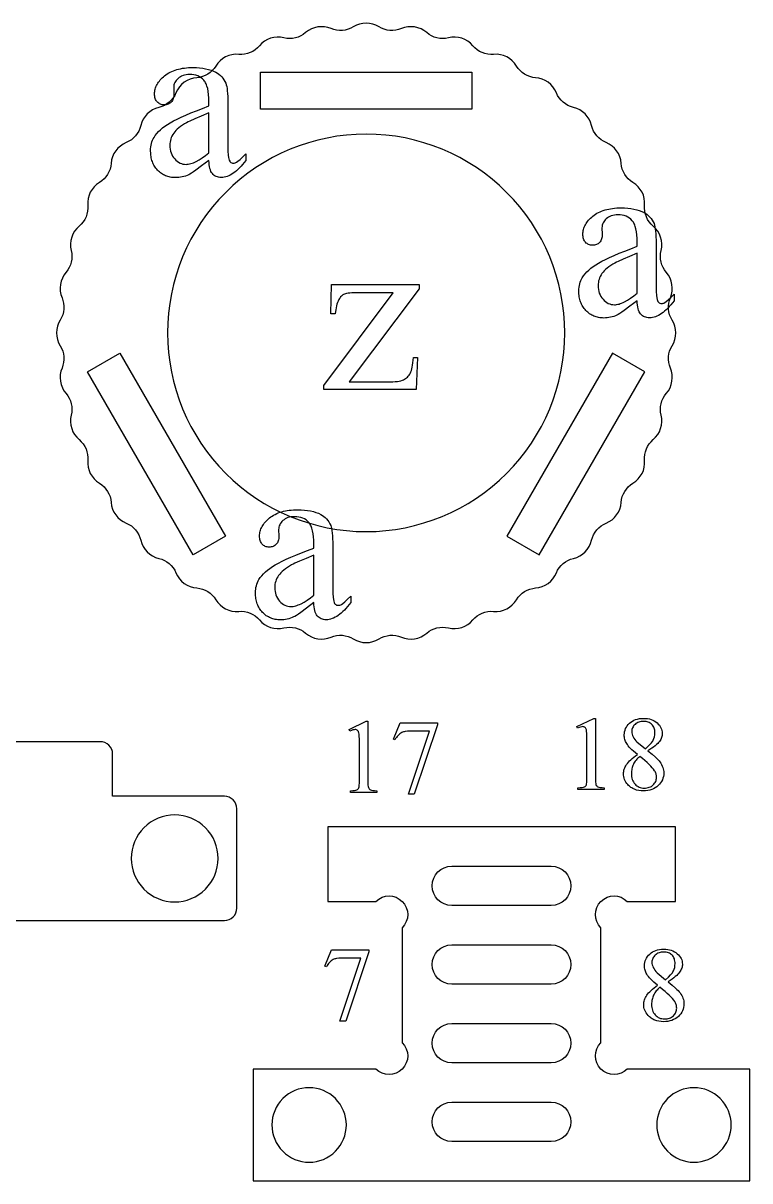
# Model space of a CAD drawing. Extents: x 5 to 599, y -219 to 392.
# Drawn here: x 215.1 to 277, y 290.9 to 389.5 of the extents above; entities that cross this region are included whole.
import ezdxf

# ---------------------------------------------------------------- set-up
doc = ezdxf.new("R2010")
doc.units = 0
doc.header["$MEASUREMENT"] = 0
for name, color, linetype in [('EXT', 1, 'CONTINUOUS'), ('INT', 5, 'CONTINUOUS'), ('POCKET_1MM', 96, 'CONTINUOUS'), ('POCKET_2_4MM', 3, 'CONTINUOUS'), ('TEXT', 18, 'CONTINUOUS')]:
    doc.layers.add(name, color=color, linetype=linetype)

msp = doc.modelspace()

# ---------------------------------------------------------------- linework, layer by layer
at = {"layer": 'EXT'}
for points in [[(218.402, 360.131, 0.286149), (218.745, 357.967, -0.244114), (219.19, 356.111, 0.286149), (219.867, 354.028, -0.244114), (220.598, 352.265, 0.286149), (221.592, 350.313, -0.244114), (222.589, 348.686, 0.286149), (223.877, 346.913, -0.244114), (225.116, 345.462, 0.286149), (226.666, 343.913, -0.244114), (228.117, 342.674, 0.286149), (229.889, 341.386, -0.244114), (231.516, 340.389, 0.286149), (233.468, 339.394, -0.244114), (235.231, 338.664, 0.286149), (237.315, 337.987, -0.244114), (239.17, 337.541, 0.286149), (241.334, 337.199, -0.244114), (243.237, 337.049, 0.286149), (245.428, 337.049, -0.244114), (247.33, 337.199, 0.286149), (249.494, 337.541, -0.244114), (251.349, 337.987, 0.286149), (253.433, 338.664, -0.244114), (255.196, 339.394, 0.286149), (257.148, 340.389, -0.244114), (258.775, 341.386, 0.286149), (260.548, 342.674, -0.244114), (261.999, 343.913, 0.286149), (263.548, 345.462, -0.244114), (264.787, 346.913, 0.286149), (266.075, 348.686, -0.244114), (267.072, 350.313, 0.286149), (268.067, 352.265, -0.244114), (268.797, 354.028, 0.286149), (269.474, 356.111, -0.244114), (269.919, 357.967, 0.286149), (270.262, 360.131, -0.244114), (270.412, 362.033, 0.286149), (270.412, 364.224, -0.244114), (270.262, 366.126, 0.286149), (269.919, 368.29, -0.244114), (269.474, 370.146, 0.286149), (268.797, 372.229, -0.244114), (268.067, 373.993, 0.286149), (267.072, 375.945, -0.244114), (266.075, 377.572, 0.286149), (264.787, 379.344, -0.244114), (263.548, 380.795, 0.286149), (261.999, 382.344, -0.244114), (260.548, 383.584, 0.286149), (258.775, 384.871, -0.244114), (257.148, 385.868, 0.286149), (255.196, 386.863, -0.244114), (253.433, 387.593, 0.286149), (251.349, 388.27, -0.244114), (249.494, 388.716, 0.286149), (247.33, 389.059, -0.244114), (245.428, 389.208, 0.286149), (243.237, 389.208, -0.244114), (241.334, 389.059, 0.286149), (239.17, 388.716, -0.244114), (237.315, 388.27, 0.286149), (235.231, 387.593, -0.244114), (233.468, 386.863, 0.286149), (231.516, 385.868, -0.244114), (229.889, 384.871, 0.286149), (228.117, 383.584, -0.244114), (226.666, 382.344, 0.286149), (225.116, 380.795, -0.244114), (223.877, 379.344, 0.286149), (222.589, 377.572, -0.244114), (221.592, 375.945, 0.286149), (220.598, 373.993, -0.244114), (219.867, 372.229, 0.286149), (219.19, 370.146, -0.244114), (218.745, 368.29, 0.286149), (218.402, 366.126, -0.244114), (218.252, 364.224, 0.286149), (218.252, 362.033, -0.244114)], [(234.705, 290.864), (277.041, 290.864), (277.041, 300.39), (266.586, 300.39, -1), (264.34, 302.635), (264.34, 312.433, -1), (266.586, 314.678), (270.691, 314.678), (270.691, 321.028), (241.056, 321.028), (241.056, 314.678), (245.161, 314.678, -1), (247.406, 312.433), (247.406, 302.635, -1), (245.161, 300.39), (234.705, 300.39)]]:
    msp.add_lwpolyline(points, format="xyb", close=True, dxfattribs=at)
msp.add_lwpolyline([(211.073, 313.048), (232.241, 313.048, 0.414214), (233.3, 314.106), (233.3, 322.573, 0.414214), (232.241, 323.632), (222.716, 323.632), (222.716, 327.232, 0.414214), (221.657, 328.29), (210.015, 328.29)], format="xyb", dxfattribs=at)
at = {"layer": 'INT'}
for points in [[(244.332, 380.063, 0.414214), (227.398, 363.129, 0.414214), (244.332, 346.194, 0.414214), (261.267, 363.129, 0.414214)], [(251.64, 314.325, -1), (251.64, 317.677), (260.107, 317.677, -1), (260.107, 314.325)], [(251.64, 307.622, -1), (251.64, 310.974), (260.107, 310.974, -1), (260.107, 307.622)], [(251.64, 300.919, -1), (251.64, 304.27), (260.107, 304.27, -1), (260.107, 300.919)], [(251.64, 294.216, -1), (251.64, 297.567), (260.107, 297.567, -1), (260.107, 294.216)]]:
    msp.add_lwpolyline(points, format="xyb", close=True, dxfattribs=at)
at = {"layer": 'POCKET_1MM'}
for points in [[(228.008, 322.044, 0.414214), (224.303, 318.34, 0.414214), (228.008, 314.635, 0.414214), (231.712, 318.34, 0.414214)], [(239.468, 298.802, 0.414214), (236.293, 295.627, 0.414214), (239.468, 292.452, 0.414214), (242.643, 295.627, 0.414214)], [(272.278, 298.802, 0.414214), (269.103, 295.627, 0.414214), (272.278, 292.452, 0.414214), (275.454, 295.627, 0.414214)]]:
    msp.add_lwpolyline(points, format="xyb", close=True, dxfattribs=at)
at = {"layer": 'POCKET_2_4MM'}
for points in [[(235.336, 382.18), (235.336, 385.355), (253.329, 385.355), (253.329, 382.18)], [(229.582, 344.224), (220.585, 359.807), (223.335, 361.394), (232.332, 345.812)], [(259.083, 344.224), (268.079, 359.807), (265.329, 361.394), (256.333, 345.812)]]:
    msp.add_lwpolyline(points, close=True, dxfattribs=at)
at = {"layer": 'TEXT'}
for points in [[(230.928, 377.829), (230.304, 377.354), (229.808, 376.99), (229.608, 376.85), (229.441, 376.739), (229.305, 376.655), (229.201, 376.6), (229.068, 376.543), (228.933, 376.493), (228.796, 376.451), (228.657, 376.417), (228.516, 376.39), (228.372, 376.371), (228.227, 376.36), (228.079, 376.356), (227.964, 376.358), (227.852, 376.366), (227.743, 376.378), (227.636, 376.396), (227.532, 376.418), (227.43, 376.445), (227.33, 376.477), (227.234, 376.514), (227.14, 376.557), (227.048, 376.604), (226.959, 376.656), (226.872, 376.713), (226.789, 376.775), (226.707, 376.841), (226.628, 376.913), (226.552, 376.99), (226.479, 377.071), (226.411, 377.155), (226.348, 377.242), (226.289, 377.332), (226.236, 377.426), (226.186, 377.522), (226.142, 377.622), (226.102, 377.724), (226.067, 377.83), (226.036, 377.939), (226.011, 378.051), (225.989, 378.166), (225.973, 378.285), (225.961, 378.406), (225.952, 378.658), (225.957, 378.819), (225.97, 378.974), (225.993, 379.124), (226.025, 379.268), (226.066, 379.407), (226.117, 379.54), (226.176, 379.668), (226.245, 379.79), (226.354, 379.955), (226.482, 380.117), (226.628, 380.277), (226.792, 380.434), (226.975, 380.589), (227.177, 380.742), (227.397, 380.892), (227.635, 381.039), (227.903, 381.189), (228.212, 381.348), (228.562, 381.514), (228.953, 381.688), (229.385, 381.87), (229.859, 382.06), (230.373, 382.258), (230.928, 382.464), (230.928, 382.815), (230.921, 383.136), (230.901, 383.431), (230.868, 383.699), (230.822, 383.942), (230.762, 384.158), (230.727, 384.256), (230.689, 384.348), (230.648, 384.433), (230.603, 384.512), (230.555, 384.584), (230.503, 384.649), (230.391, 384.766), (230.267, 384.867), (230.131, 384.952), (229.983, 385.022), (229.822, 385.077), (229.65, 385.116), (229.466, 385.139), (229.269, 385.147), (229.12, 385.141), (228.978, 385.126), (228.844, 385.1), (228.718, 385.064), (228.6, 385.017), (228.49, 384.96), (228.388, 384.893), (228.294, 384.815), (228.207, 384.73), (228.131, 384.643), (228.068, 384.552), (228.016, 384.459), (227.975, 384.362), (227.946, 384.262), (227.929, 384.16), (227.923, 384.054), (227.942, 383.488), (227.939, 383.379), (227.928, 383.276), (227.91, 383.18), (227.885, 383.09), (227.853, 383.007), (227.813, 382.93), (227.767, 382.859), (227.713, 382.795), (227.654, 382.738), (227.59, 382.689), (227.521, 382.647), (227.448, 382.612), (227.371, 382.586), (227.29, 382.567), (227.203, 382.555), (227.113, 382.551), (227.025, 382.555), (226.941, 382.567), (226.861, 382.587), (226.785, 382.615), (226.713, 382.65), (226.646, 382.694), (226.582, 382.746), (226.523, 382.805), (226.469, 382.871), (226.422, 382.943), (226.383, 383.021), (226.351, 383.105), (226.326, 383.195), (226.308, 383.29), (226.297, 383.391), (226.293, 383.498), (226.297, 383.602), (226.307, 383.705), (226.324, 383.808), (226.347, 383.909), (226.377, 384.009), (226.414, 384.108), (226.458, 384.206), (226.508, 384.303), (226.565, 384.398), (226.629, 384.493), (226.699, 384.587), (226.776, 384.68), (226.86, 384.771), (226.951, 384.862), (227.048, 384.951), (227.152, 385.039), (227.262, 385.124), (227.378, 385.204), (227.498, 385.278), (227.625, 385.347), (227.756, 385.41), (227.893, 385.467), (228.036, 385.52), (228.184, 385.566), (228.337, 385.607), (228.496, 385.643), (228.66, 385.673), (228.83, 385.698), (229.005, 385.717), (229.185, 385.731), (229.371, 385.739), (229.562, 385.742), (229.853, 385.736), (230.13, 385.717), (230.394, 385.686), (230.645, 385.642), (230.882, 385.586), (231.106, 385.517), (231.316, 385.436), (231.513, 385.342), (231.652, 385.261), (231.782, 385.169), (231.902, 385.067), (232.013, 384.954), (232.115, 384.83), (232.207, 384.696), (232.289, 384.551), (232.362, 384.395), (232.403, 384.277), (232.439, 384.131), (232.469, 383.957), (232.494, 383.756), (232.513, 383.528), (232.527, 383.272), (232.535, 382.989), (232.538, 382.678), (232.538, 379.644), (232.541, 379.067), (232.55, 378.613), (232.565, 378.284), (232.586, 378.078), (232.615, 377.946), (232.651, 377.838), (232.695, 377.753), (232.72, 377.72), (232.747, 377.693), (232.806, 377.65), (232.868, 377.619), (232.935, 377.601), (233.006, 377.595), (233.082, 377.599), (233.152, 377.612), (233.218, 377.633), (233.279, 377.663), (233.405, 377.755), (233.579, 377.905), (233.801, 378.111), (234.069, 378.376), (234.069, 377.829), (233.933, 377.652), (233.798, 377.486), (233.663, 377.332), (233.529, 377.189), (233.396, 377.057), (233.264, 376.937), (233.132, 376.829), (233.001, 376.732), (232.871, 376.646), (232.742, 376.571), (232.613, 376.509), (232.485, 376.457), (232.358, 376.417), (232.232, 376.389), (232.106, 376.371), (231.982, 376.366), (231.865, 376.371), (231.755, 376.386), (231.65, 376.412), (231.552, 376.449), (231.46, 376.495), (231.374, 376.552), (231.294, 376.62), (231.221, 376.697), (231.154, 376.788), (231.096, 376.893), (231.047, 377.012), (231.006, 377.146), (230.974, 377.295), (230.95, 377.458), (230.935, 377.636)], [(230.928, 378.463), (230.928, 381.868), (230.256, 381.597), (229.716, 381.368), (229.305, 381.182), (229.149, 381.105), (229.025, 381.039), (228.839, 380.931), (228.667, 380.822), (228.509, 380.712), (228.364, 380.6), (228.233, 380.487), (228.116, 380.373), (228.013, 380.258), (227.923, 380.141), (227.845, 380.023), (227.778, 379.902), (227.721, 379.778), (227.674, 379.651), (227.638, 379.522), (227.612, 379.39), (227.596, 379.255), (227.591, 379.117), (227.598, 378.945), (227.617, 378.781), (227.65, 378.624), (227.696, 378.474), (227.755, 378.332), (227.827, 378.198), (227.912, 378.071), (228.011, 377.951), (228.117, 377.842), (228.228, 377.748), (228.343, 377.669), (228.462, 377.604), (228.585, 377.553), (228.711, 377.517), (228.842, 377.495), (228.977, 377.488), (229.071, 377.491), (229.169, 377.503), (229.271, 377.522), (229.377, 377.549), (229.486, 377.583), (229.599, 377.625), (229.715, 377.674), (229.835, 377.732), (230.086, 377.869), (230.352, 378.036), (230.633, 378.235)], [(267.44, 365.868), (266.816, 365.393), (266.32, 365.029), (266.12, 364.89), (265.952, 364.778), (265.817, 364.695), (265.713, 364.639), (265.58, 364.582), (265.445, 364.532), (265.308, 364.49), (265.169, 364.456), (265.028, 364.429), (264.884, 364.41), (264.739, 364.399), (264.591, 364.395), (264.476, 364.398), (264.364, 364.405), (264.255, 364.417), (264.148, 364.435), (264.043, 364.457), (263.942, 364.484), (263.842, 364.516), (263.746, 364.554), (263.652, 364.596), (263.56, 364.643), (263.471, 364.695), (263.384, 364.752), (263.3, 364.814), (263.219, 364.881), (263.14, 364.952), (263.064, 365.029), (262.991, 365.11), (262.923, 365.194), (262.86, 365.281), (262.801, 365.371), (262.747, 365.465), (262.698, 365.561), (262.654, 365.661), (262.614, 365.763), (262.579, 365.869), (262.548, 365.978), (262.522, 366.09), (262.501, 366.206), (262.485, 366.324), (262.473, 366.445), (262.464, 366.698), (262.468, 366.858), (262.482, 367.014), (262.505, 367.163), (262.537, 367.307), (262.578, 367.446), (262.629, 367.579), (262.688, 367.707), (262.757, 367.829), (262.866, 367.994), (262.993, 368.156), (263.14, 368.316), (263.304, 368.473), (263.487, 368.628), (263.689, 368.781), (263.909, 368.931), (264.147, 369.078), (264.415, 369.229), (264.724, 369.387), (265.074, 369.553), (265.465, 369.727), (265.897, 369.909), (266.371, 370.099), (266.885, 370.297), (267.44, 370.503), (267.44, 370.854), (267.433, 371.175), (267.413, 371.47), (267.38, 371.738), (267.334, 371.981), (267.274, 372.197), (267.239, 372.295), (267.201, 372.387), (267.16, 372.472), (267.115, 372.551), (267.067, 372.623), (267.015, 372.688), (266.903, 372.805), (266.779, 372.906), (266.643, 372.991), (266.495, 373.061), (266.334, 373.116), (266.162, 373.155), (265.978, 373.178), (265.781, 373.186), (265.631, 373.181), (265.49, 373.165), (265.356, 373.139), (265.23, 373.103), (265.112, 373.056), (265.002, 372.999), (264.9, 372.932), (264.805, 372.854), (264.719, 372.77), (264.643, 372.682), (264.58, 372.592), (264.527, 372.498), (264.487, 372.401), (264.458, 372.302), (264.441, 372.199), (264.435, 372.093), (264.454, 371.527), (264.451, 371.418), (264.44, 371.316), (264.422, 371.219), (264.397, 371.13), (264.365, 371.046), (264.325, 370.969), (264.279, 370.899), (264.225, 370.834), (264.165, 370.777), (264.101, 370.728), (264.033, 370.686), (263.96, 370.652), (263.883, 370.625), (263.801, 370.606), (263.715, 370.594), (263.625, 370.591), (263.537, 370.595), (263.453, 370.606), (263.373, 370.626), (263.297, 370.654), (263.225, 370.69), (263.158, 370.733), (263.094, 370.785), (263.035, 370.844), (262.981, 370.911), (262.934, 370.983), (262.895, 371.061), (262.863, 371.144), (262.838, 371.234), (262.82, 371.329), (262.809, 371.43), (262.805, 371.537), (262.809, 371.641), (262.819, 371.745), (262.836, 371.847), (262.859, 371.948), (262.889, 372.048), (262.926, 372.147), (262.97, 372.245), (263.02, 372.342), (263.077, 372.438), (263.141, 372.532), (263.211, 372.626), (263.288, 372.719), (263.372, 372.81), (263.463, 372.901), (263.56, 372.99), (263.664, 373.079), (263.774, 373.164), (263.889, 373.243), (264.01, 373.317), (264.137, 373.386), (264.268, 373.449), (264.405, 373.507), (264.548, 373.559), (264.696, 373.605), (264.849, 373.647), (265.008, 373.682), (265.172, 373.712), (265.341, 373.737), (265.516, 373.756), (265.697, 373.77), (265.883, 373.778), (266.074, 373.781), (266.365, 373.775), (266.642, 373.756), (266.906, 373.725), (267.157, 373.681), (267.394, 373.625), (267.618, 373.556), (267.828, 373.475), (268.025, 373.381), (268.164, 373.3), (268.294, 373.208), (268.414, 373.106), (268.525, 372.993), (268.627, 372.87), (268.719, 372.735), (268.801, 372.59), (268.874, 372.435), (268.915, 372.316), (268.951, 372.17), (268.981, 371.996), (269.006, 371.796), (269.025, 371.567), (269.039, 371.311), (269.047, 371.028), (269.05, 370.717), (269.05, 367.683), (269.053, 367.106), (269.062, 366.653), (269.077, 366.323), (269.098, 366.117), (269.127, 365.985), (269.163, 365.877), (269.207, 365.792), (269.232, 365.759), (269.259, 365.732), (269.318, 365.689), (269.38, 365.659), (269.447, 365.64), (269.518, 365.634), (269.594, 365.638), (269.664, 365.651), (269.73, 365.673), (269.791, 365.702), (269.917, 365.795), (270.091, 365.944), (270.312, 366.151), (270.581, 366.415), (270.581, 365.868), (270.445, 365.691), (270.31, 365.525), (270.175, 365.371), (270.041, 365.228), (269.908, 365.097), (269.776, 364.977), (269.644, 364.868), (269.513, 364.771), (269.383, 364.685), (269.254, 364.611), (269.125, 364.548), (268.997, 364.496), (268.87, 364.456), (268.744, 364.428), (268.618, 364.411), (268.493, 364.405), (268.377, 364.41), (268.267, 364.426), (268.162, 364.452), (268.064, 364.488), (267.972, 364.534), (267.886, 364.591), (267.806, 364.659), (267.732, 364.737), (267.666, 364.827), (267.608, 364.932), (267.559, 365.051), (267.518, 365.185), (267.486, 365.334), (267.462, 365.498), (267.446, 365.676)], [(267.44, 366.503), (267.44, 369.908), (266.768, 369.636), (266.228, 369.408), (265.817, 369.222), (265.661, 369.145), (265.537, 369.078), (265.351, 368.97), (265.179, 368.861), (265.021, 368.751), (264.876, 368.639), (264.745, 368.526), (264.628, 368.412), (264.525, 368.297), (264.435, 368.181), (264.357, 368.062), (264.29, 367.941), (264.233, 367.817), (264.186, 367.69), (264.15, 367.561), (264.124, 367.429), (264.108, 367.294), (264.103, 367.156), (264.11, 366.984), (264.129, 366.82), (264.162, 366.663), (264.208, 366.514), (264.267, 366.372), (264.339, 366.237), (264.424, 366.11), (264.523, 365.99), (264.629, 365.882), (264.74, 365.788), (264.855, 365.708), (264.974, 365.643), (265.097, 365.592), (265.223, 365.556), (265.354, 365.534), (265.488, 365.527), (265.583, 365.531), (265.681, 365.542), (265.783, 365.561), (265.888, 365.588), (265.998, 365.622), (266.11, 365.664), (266.227, 365.714), (266.347, 365.771), (266.598, 365.908), (266.864, 366.076), (267.145, 366.274)], [(248.706, 361.041), (248.599, 358.3), (240.715, 358.3), (240.715, 358.651), (246.647, 366.554), (243.72, 366.554), (243.288, 366.546), (243.102, 366.537), (242.937, 366.523), (242.793, 366.506), (242.668, 366.485), (242.565, 366.461), (242.481, 366.432), (242.41, 366.398), (242.342, 366.357), (242.277, 366.31), (242.215, 366.255), (242.157, 366.194), (242.102, 366.126), (242.051, 366.051), (242.003, 365.969), (241.941, 365.843), (241.885, 365.71), (241.837, 365.57), (241.796, 365.422), (241.761, 365.267), (241.734, 365.105), (241.714, 364.936), (241.701, 364.759), (241.31, 364.759), (241.369, 367.237), (248.862, 367.237), (248.862, 366.876), (242.871, 358.954), (246.13, 358.954), (246.376, 358.956), (246.601, 358.964), (246.806, 358.978), (246.99, 358.996), (247.153, 359.02), (247.296, 359.05), (247.419, 359.084), (247.52, 359.124), (247.61, 359.171), (247.695, 359.226), (247.775, 359.289), (247.851, 359.36), (247.923, 359.439), (247.99, 359.526), (248.052, 359.621), (248.111, 359.724), (248.149, 359.813), (248.186, 359.924), (248.221, 360.056), (248.255, 360.21), (248.287, 360.385), (248.317, 360.582), (248.374, 361.041)], [(239.874, 340.145), (239.25, 339.669), (238.754, 339.306), (238.554, 339.166), (238.387, 339.055), (238.251, 338.971), (238.147, 338.916), (238.014, 338.859), (237.879, 338.809), (237.742, 338.767), (237.603, 338.733), (237.462, 338.706), (237.318, 338.687), (237.173, 338.676), (237.025, 338.672), (236.91, 338.674), (236.798, 338.682), (236.689, 338.694), (236.582, 338.711), (236.478, 338.734), (236.376, 338.761), (236.277, 338.793), (236.18, 338.83), (236.086, 338.872), (235.994, 338.919), (235.905, 338.972), (235.819, 339.028), (235.735, 339.09), (235.653, 339.157), (235.574, 339.229), (235.498, 339.306), (235.425, 339.387), (235.357, 339.471), (235.294, 339.558), (235.236, 339.648), (235.182, 339.741), (235.132, 339.838), (235.088, 339.937), (235.048, 340.04), (235.013, 340.146), (234.982, 340.255), (234.957, 340.367), (234.936, 340.482), (234.919, 340.601), (234.907, 340.722), (234.898, 340.974), (234.903, 341.135), (234.916, 341.29), (234.939, 341.44), (234.971, 341.584), (235.012, 341.723), (235.063, 341.856), (235.122, 341.984), (235.191, 342.106), (235.3, 342.271), (235.428, 342.433), (235.574, 342.593), (235.738, 342.75), (235.921, 342.905), (236.123, 343.057), (236.343, 343.207), (236.581, 343.355), (236.849, 343.505), (237.158, 343.664), (237.508, 343.83), (237.899, 344.004), (238.332, 344.186), (238.805, 344.376), (239.319, 344.574), (239.874, 344.779), (239.874, 345.131), (239.867, 345.452), (239.847, 345.747), (239.814, 346.015), (239.768, 346.258), (239.708, 346.474), (239.673, 346.572), (239.635, 346.664), (239.594, 346.749), (239.549, 346.827), (239.501, 346.899), (239.45, 346.965), (239.337, 347.082), (239.213, 347.183), (239.077, 347.268), (238.929, 347.338), (238.768, 347.393), (238.596, 347.431), (238.412, 347.455), (238.215, 347.462), (238.066, 347.457), (237.924, 347.442), (237.79, 347.416), (237.664, 347.38), (237.546, 347.333), (237.436, 347.276), (237.334, 347.209), (237.24, 347.131), (237.153, 347.046), (237.077, 346.959), (237.014, 346.868), (236.962, 346.775), (236.921, 346.678), (236.892, 346.578), (236.875, 346.476), (236.869, 346.37), (236.888, 345.804), (236.885, 345.695), (236.874, 345.592), (236.856, 345.496), (236.831, 345.406), (236.799, 345.323), (236.759, 345.246), (236.713, 345.175), (236.659, 345.111), (236.6, 345.054), (236.536, 345.004), (236.467, 344.963), (236.394, 344.928), (236.317, 344.902), (236.236, 344.882), (236.15, 344.871), (236.059, 344.867), (235.971, 344.871), (235.887, 344.883), (235.807, 344.903), (235.731, 344.931), (235.659, 344.966), (235.592, 345.01), (235.528, 345.061), (235.469, 345.121), (235.415, 345.187), (235.368, 345.259), (235.329, 345.337), (235.297, 345.421), (235.272, 345.51), (235.254, 345.606), (235.243, 345.707), (235.24, 345.814), (235.243, 345.918), (235.253, 346.021), (235.27, 346.123), (235.293, 346.225), (235.323, 346.325), (235.36, 346.424), (235.404, 346.522), (235.454, 346.619), (235.511, 346.714), (235.575, 346.809), (235.645, 346.903), (235.722, 346.995), (235.806, 347.087), (235.897, 347.177), (235.994, 347.267), (236.098, 347.355), (236.208, 347.44), (236.324, 347.52), (236.444, 347.594), (236.571, 347.663), (236.702, 347.726), (236.839, 347.783), (236.982, 347.835), (237.13, 347.882), (237.283, 347.923), (237.442, 347.959), (237.606, 347.989), (237.776, 348.014), (237.951, 348.033), (238.131, 348.047), (238.317, 348.055), (238.508, 348.058), (238.799, 348.051), (239.076, 348.033), (239.34, 348.001), (239.591, 347.958), (239.828, 347.901), (240.052, 347.833), (240.262, 347.751), (240.459, 347.658), (240.599, 347.577), (240.728, 347.485), (240.849, 347.383), (240.959, 347.27), (241.061, 347.146), (241.153, 347.012), (241.235, 346.867), (241.308, 346.711), (241.349, 346.593), (241.385, 346.447), (241.415, 346.273), (241.44, 346.072), (241.459, 345.844), (241.473, 345.588), (241.481, 345.305), (241.484, 344.994), (241.484, 341.96), (241.487, 341.383), (241.496, 340.929), (241.511, 340.6), (241.533, 340.394), (241.561, 340.262), (241.597, 340.154), (241.641, 340.069), (241.666, 340.036), (241.694, 340.008), (241.752, 339.966), (241.814, 339.935), (241.881, 339.917), (241.952, 339.911), (242.028, 339.915), (242.098, 339.928), (242.164, 339.949), (242.225, 339.979), (242.351, 340.071), (242.525, 340.221), (242.747, 340.427), (243.016, 340.691), (243.016, 340.145), (242.879, 339.968), (242.744, 339.802), (242.609, 339.648), (242.475, 339.505), (242.342, 339.373), (242.21, 339.253), (242.078, 339.145), (241.947, 339.047), (241.817, 338.962), (241.688, 338.887), (241.559, 338.824), (241.431, 338.773), (241.304, 338.733), (241.178, 338.704), (241.052, 338.687), (240.928, 338.682), (240.811, 338.687), (240.701, 338.702), (240.597, 338.728), (240.498, 338.764), (240.406, 338.811), (240.32, 338.868), (240.24, 338.935), (240.167, 339.013), (240.1, 339.103), (240.042, 339.208), (239.993, 339.328), (239.952, 339.462), (239.92, 339.611), (239.896, 339.774), (239.881, 339.952)], [(239.874, 340.779), (239.874, 344.184), (239.203, 343.913), (238.662, 343.684), (238.251, 343.498), (238.095, 343.421), (237.971, 343.355), (237.786, 343.247), (237.613, 343.138), (237.455, 343.027), (237.31, 342.916), (237.179, 342.803), (237.062, 342.689), (236.959, 342.574), (236.869, 342.457), (236.791, 342.339), (236.724, 342.218), (236.667, 342.094), (236.62, 341.967), (236.584, 341.838), (236.558, 341.705), (236.542, 341.571), (236.537, 341.433), (236.544, 341.261), (236.563, 341.097), (236.596, 340.94), (236.642, 340.79), (236.701, 340.648), (236.773, 340.514), (236.858, 340.387), (236.957, 340.267), (237.064, 340.158), (237.174, 340.064), (237.289, 339.985), (237.408, 339.919), (237.531, 339.869), (237.657, 339.832), (237.788, 339.811), (237.923, 339.804), (238.017, 339.807), (238.115, 339.819), (238.217, 339.838), (238.323, 339.865), (238.432, 339.899), (238.545, 339.941), (238.661, 339.99), (238.781, 340.047), (239.032, 340.185), (239.298, 340.352), (239.579, 340.551)], [(242.883, 329.319), (244.332, 330.026), (244.477, 330.026), (244.477, 324.999), (244.479, 324.772), (244.487, 324.593), (244.5, 324.46), (244.519, 324.375), (244.545, 324.317), (244.583, 324.267), (244.632, 324.223), (244.692, 324.187), (244.775, 324.157), (244.892, 324.135), (245.043, 324.12), (245.228, 324.112), (245.228, 323.95), (242.988, 323.95), (242.988, 324.112), (243.181, 324.12), (243.335, 324.134), (243.453, 324.156), (243.533, 324.184), (243.59, 324.219), (243.637, 324.259), (243.675, 324.305), (243.704, 324.356), (243.725, 324.436), (243.74, 324.57), (243.749, 324.758), (243.752, 324.999), (243.752, 328.213), (243.75, 328.508), (243.741, 328.746), (243.728, 328.926), (243.708, 329.047), (243.69, 329.112), (243.665, 329.169), (243.634, 329.216), (243.597, 329.253), (243.554, 329.282), (243.507, 329.303), (243.456, 329.315), (243.401, 329.319), (243.312, 329.311), (243.207, 329.285), (243.086, 329.243), (242.949, 329.183)], [(247.23, 329.903), (250.422, 329.903), (250.422, 329.736), (248.437, 323.827), (247.945, 323.827), (249.723, 329.187), (248.086, 329.187), (247.856, 329.18), (247.661, 329.158), (247.577, 329.141), (247.502, 329.121), (247.436, 329.097), (247.379, 329.069), (247.289, 329.015), (247.204, 328.954), (247.123, 328.886), (247.046, 328.812), (246.975, 328.731), (246.907, 328.642), (246.844, 328.547), (246.786, 328.445), (246.659, 328.494)], [(262.284, 329.571), (263.732, 330.278), (263.877, 330.278), (263.877, 325.25), (263.88, 325.024), (263.888, 324.844), (263.901, 324.712), (263.919, 324.627), (263.945, 324.569), (263.983, 324.518), (264.032, 324.475), (264.092, 324.438), (264.175, 324.409), (264.292, 324.387), (264.443, 324.372), (264.628, 324.364), (264.628, 324.201), (262.389, 324.201), (262.389, 324.364), (262.581, 324.371), (262.736, 324.386), (262.853, 324.408), (262.933, 324.436), (262.99, 324.471), (263.038, 324.511), (263.076, 324.556), (263.105, 324.607), (263.126, 324.688), (263.141, 324.822), (263.15, 325.009), (263.153, 325.25), (263.153, 328.464), (263.15, 328.76), (263.142, 328.998), (263.128, 329.177), (263.109, 329.299), (263.09, 329.364), (263.066, 329.42), (263.034, 329.467), (262.997, 329.505), (262.954, 329.534), (262.908, 329.554), (262.857, 329.567), (262.802, 329.571), (262.712, 329.562), (262.607, 329.537), (262.486, 329.494), (262.349, 329.435)], [(267.451, 327.2), (267.129, 327.475), (266.992, 327.602), (266.87, 327.722), (266.764, 327.835), (266.674, 327.941), (266.599, 328.039), (266.54, 328.131), (266.492, 328.219), (266.451, 328.308), (266.416, 328.398), (266.387, 328.488), (266.365, 328.58), (266.349, 328.672), (266.339, 328.765), (266.336, 328.859), (266.343, 329.002), (266.364, 329.139), (266.399, 329.272), (266.448, 329.399), (266.511, 329.521), (266.588, 329.639), (266.679, 329.751), (266.784, 329.858), (266.9, 329.957), (267.026, 330.042), (267.161, 330.114), (267.305, 330.173), (267.458, 330.219), (267.621, 330.251), (267.793, 330.271), (267.974, 330.278), (268.149, 330.271), (268.316, 330.253), (268.474, 330.223), (268.623, 330.18), (268.764, 330.125), (268.896, 330.058), (269.019, 329.978), (269.133, 329.887), (269.236, 329.787), (269.325, 329.685), (269.4, 329.578), (269.462, 329.469), (269.51, 329.356), (269.544, 329.239), (269.565, 329.119), (269.572, 328.996), (269.568, 328.912), (269.557, 328.828), (269.538, 328.743), (269.512, 328.659), (269.479, 328.573), (269.438, 328.488), (269.39, 328.402), (269.335, 328.315), (269.267, 328.226), (269.184, 328.134), (269.085, 328.038), (268.969, 327.937), (268.838, 327.833), (268.69, 327.726), (268.526, 327.614), (268.347, 327.498), (268.7, 327.216), (268.989, 326.965), (269.109, 326.851), (269.212, 326.746), (269.299, 326.648), (269.37, 326.559), (269.448, 326.446), (269.516, 326.332), (269.573, 326.216), (269.62, 326.099), (269.657, 325.98), (269.683, 325.86), (269.698, 325.738), (269.703, 325.615), (269.696, 325.461), (269.674, 325.312), (269.636, 325.17), (269.584, 325.033), (269.516, 324.901), (269.434, 324.776), (269.337, 324.656), (269.225, 324.541), (269.101, 324.437), (268.967, 324.346), (268.824, 324.27), (268.672, 324.207), (268.51, 324.158), (268.339, 324.124), (268.159, 324.103), (267.969, 324.096), (267.763, 324.104), (267.569, 324.129), (267.386, 324.17), (267.215, 324.229), (267.134, 324.264), (267.056, 324.303), (266.98, 324.347), (266.908, 324.395), (266.839, 324.446), (266.772, 324.503), (266.708, 324.563), (266.648, 324.627), (266.559, 324.735), (266.482, 324.845), (266.418, 324.958), (266.364, 325.073), (266.323, 325.19), (266.294, 325.31), (266.276, 325.433), (266.27, 325.558), (266.274, 325.656), (266.287, 325.755), (266.307, 325.853), (266.336, 325.951), (266.374, 326.049), (266.419, 326.147), (266.473, 326.244), (266.536, 326.342), (266.608, 326.44), (266.693, 326.541), (266.789, 326.644), (266.897, 326.75), (267.018, 326.859), (267.15, 326.97), (267.295, 327.084)], [(268.14, 327.67), (268.38, 327.894), (268.571, 328.094), (268.648, 328.184), (268.713, 328.269), (268.767, 328.346), (268.808, 328.418), (268.869, 328.56), (268.913, 328.711), (268.939, 328.871), (268.948, 329.039), (268.944, 329.152), (268.932, 329.257), (268.912, 329.357), (268.884, 329.451), (268.847, 329.538), (268.803, 329.619), (268.75, 329.693), (268.689, 329.762), (268.622, 329.823), (268.548, 329.876), (268.468, 329.921), (268.383, 329.958), (268.292, 329.986), (268.194, 330.007), (268.091, 330.019), (267.982, 330.023), (267.873, 330.019), (267.769, 330.007), (267.67, 329.987), (267.576, 329.958), (267.488, 329.922), (267.404, 329.877), (267.326, 329.825), (267.254, 329.764), (267.188, 329.698), (267.131, 329.629), (267.082, 329.557), (267.043, 329.483), (267.012, 329.406), (266.99, 329.326), (266.977, 329.243), (266.973, 329.158), (266.98, 329.044), (267.002, 328.93), (267.038, 328.816), (267.089, 328.701), (267.153, 328.589), (267.23, 328.479), (267.319, 328.371), (267.42, 328.267)], [(267.657, 327.033), (267.569, 326.955), (267.487, 326.876), (267.411, 326.795), (267.34, 326.712), (267.276, 326.627), (267.217, 326.541), (267.164, 326.453), (267.117, 326.363), (267.076, 326.272), (267.041, 326.179), (267.01, 326.083), (266.986, 325.986), (266.967, 325.888), (266.953, 325.787), (266.945, 325.684), (266.942, 325.58), (266.947, 325.442), (266.961, 325.311), (266.985, 325.187), (267.019, 325.07), (267.063, 324.96), (267.116, 324.857), (267.179, 324.762), (267.251, 324.673), (267.331, 324.593), (267.417, 324.524), (267.507, 324.466), (267.603, 324.418), (267.704, 324.381), (267.811, 324.354), (267.922, 324.338), (268.039, 324.333), (268.155, 324.337), (268.265, 324.35), (268.369, 324.371), (268.466, 324.4), (268.558, 324.437), (268.645, 324.484), (268.725, 324.538), (268.799, 324.601), (268.866, 324.669), (268.924, 324.742), (268.973, 324.818), (269.013, 324.897), (269.044, 324.98), (269.067, 325.067), (269.08, 325.157), (269.084, 325.25), (269.082, 325.328), (269.074, 325.404), (269.061, 325.478), (269.043, 325.55), (269.019, 325.62), (268.991, 325.688), (268.957, 325.753), (268.918, 325.817), (268.83, 325.938), (268.722, 326.067), (268.594, 326.206), (268.447, 326.354), (268.279, 326.51), (268.092, 326.675), (267.885, 326.85)], [(241.38, 310.557), (244.571, 310.557), (244.571, 310.39), (242.587, 304.481), (242.095, 304.481), (243.873, 309.842), (242.236, 309.842), (242.006, 309.834), (241.811, 309.812), (241.727, 309.795), (241.652, 309.775), (241.586, 309.751), (241.529, 309.723), (241.439, 309.669), (241.354, 309.608), (241.273, 309.541), (241.196, 309.466), (241.124, 309.385), (241.057, 309.297), (240.994, 309.202), (240.936, 309.1), (240.809, 309.148)], [(269.17, 307.532), (268.848, 307.808), (268.711, 307.935), (268.589, 308.055), (268.483, 308.168), (268.393, 308.273), (268.318, 308.372), (268.259, 308.463), (268.212, 308.551), (268.17, 308.64), (268.135, 308.73), (268.106, 308.821), (268.084, 308.912), (268.068, 309.005), (268.058, 309.098), (268.055, 309.192), (268.062, 309.334), (268.083, 309.472), (268.118, 309.604), (268.167, 309.731), (268.23, 309.854), (268.307, 309.971), (268.398, 310.083), (268.503, 310.191), (268.62, 310.289), (268.745, 310.374), (268.88, 310.446), (269.024, 310.505), (269.178, 310.551), (269.34, 310.584), (269.512, 310.603), (269.693, 310.61), (269.869, 310.604), (270.035, 310.586), (270.193, 310.555), (270.343, 310.512), (270.483, 310.457), (270.615, 310.39), (270.738, 310.311), (270.852, 310.219), (270.955, 310.12), (271.044, 310.017), (271.12, 309.911), (271.181, 309.801), (271.229, 309.688), (271.264, 309.571), (271.284, 309.451), (271.291, 309.328), (271.287, 309.244), (271.276, 309.16), (271.258, 309.076), (271.232, 308.991), (271.198, 308.906), (271.158, 308.82), (271.11, 308.734), (271.054, 308.647), (270.987, 308.559), (270.903, 308.466), (270.804, 308.37), (270.688, 308.27), (270.557, 308.166), (270.409, 308.058), (270.246, 307.946), (270.066, 307.831), (270.42, 307.548), (270.708, 307.297), (270.828, 307.184), (270.931, 307.078), (271.018, 306.981), (271.089, 306.891), (271.167, 306.779), (271.235, 306.664), (271.292, 306.549), (271.339, 306.431), (271.376, 306.313), (271.402, 306.192), (271.418, 306.071), (271.423, 305.947), (271.415, 305.793), (271.393, 305.645), (271.355, 305.502), (271.303, 305.365), (271.236, 305.234), (271.154, 305.108), (271.056, 304.988), (270.944, 304.874), (270.82, 304.769), (270.686, 304.679), (270.543, 304.602), (270.391, 304.54), (270.229, 304.491), (270.058, 304.456), (269.878, 304.435), (269.688, 304.428), (269.482, 304.437), (269.288, 304.461), (269.105, 304.503), (268.934, 304.561), (268.853, 304.596), (268.775, 304.636), (268.7, 304.679), (268.627, 304.727), (268.558, 304.779), (268.491, 304.835), (268.428, 304.895), (268.367, 304.959), (268.278, 305.067), (268.202, 305.177), (268.137, 305.29), (268.084, 305.405), (268.042, 305.523), (268.013, 305.643), (267.995, 305.765), (267.989, 305.89), (267.994, 305.989), (268.006, 306.087), (268.027, 306.186), (268.056, 306.284), (268.093, 306.382), (268.139, 306.479), (268.193, 306.577), (268.255, 306.674), (268.327, 306.772), (268.412, 306.873), (268.508, 306.977), (268.617, 307.083), (268.737, 307.191), (268.87, 307.302), (269.014, 307.416)], [(269.86, 308.002), (270.099, 308.227), (270.29, 308.426), (270.367, 308.517), (270.433, 308.601), (270.486, 308.679), (270.527, 308.751), (270.589, 308.892), (270.632, 309.043), (270.659, 309.203), (270.668, 309.372), (270.664, 309.484), (270.651, 309.59), (270.631, 309.69), (270.603, 309.783), (270.566, 309.87), (270.522, 309.951), (270.469, 310.026), (270.409, 310.094), (270.341, 310.155), (270.267, 310.208), (270.188, 310.253), (270.102, 310.29), (270.011, 310.319), (269.914, 310.339), (269.811, 310.351), (269.702, 310.355), (269.592, 310.351), (269.488, 310.339), (269.389, 310.319), (269.296, 310.291), (269.207, 310.254), (269.124, 310.21), (269.046, 310.157), (268.973, 310.096), (268.907, 310.03), (268.85, 309.961), (268.802, 309.89), (268.762, 309.815), (268.731, 309.738), (268.709, 309.658), (268.696, 309.576), (268.692, 309.49), (268.699, 309.376), (268.721, 309.262), (268.757, 309.148), (268.808, 309.034), (268.873, 308.921), (268.949, 308.811), (269.038, 308.704), (269.14, 308.599)], [(269.377, 307.365), (269.289, 307.288), (269.206, 307.208), (269.13, 307.127), (269.06, 307.044), (268.995, 306.96), (268.936, 306.874), (268.884, 306.786), (268.837, 306.696), (268.796, 306.604), (268.76, 306.511), (268.73, 306.416), (268.705, 306.319), (268.686, 306.22), (268.672, 306.119), (268.664, 306.017), (268.661, 305.912), (268.666, 305.774), (268.68, 305.643), (268.705, 305.519), (268.739, 305.402), (268.782, 305.293), (268.835, 305.19), (268.898, 305.094), (268.971, 305.006), (269.051, 304.926), (269.136, 304.857), (269.227, 304.798), (269.322, 304.75), (269.424, 304.713), (269.53, 304.687), (269.642, 304.671), (269.759, 304.665), (269.874, 304.669), (269.984, 304.682), (270.088, 304.703), (270.186, 304.732), (270.278, 304.77), (270.364, 304.816), (270.444, 304.87), (270.518, 304.933), (270.585, 305.002), (270.643, 305.074), (270.692, 305.15), (270.732, 305.229), (270.764, 305.312), (270.786, 305.399), (270.799, 305.489), (270.804, 305.583), (270.801, 305.661), (270.793, 305.737), (270.78, 305.811), (270.762, 305.883), (270.739, 305.952), (270.71, 306.02), (270.676, 306.086), (270.637, 306.149), (270.549, 306.27), (270.441, 306.4), (270.314, 306.538), (270.166, 306.686), (269.999, 306.843), (269.811, 307.008), (269.604, 307.182)]]:
    msp.add_lwpolyline(points, close=True, dxfattribs=at)

doc.saveas('drawing.dxf')
